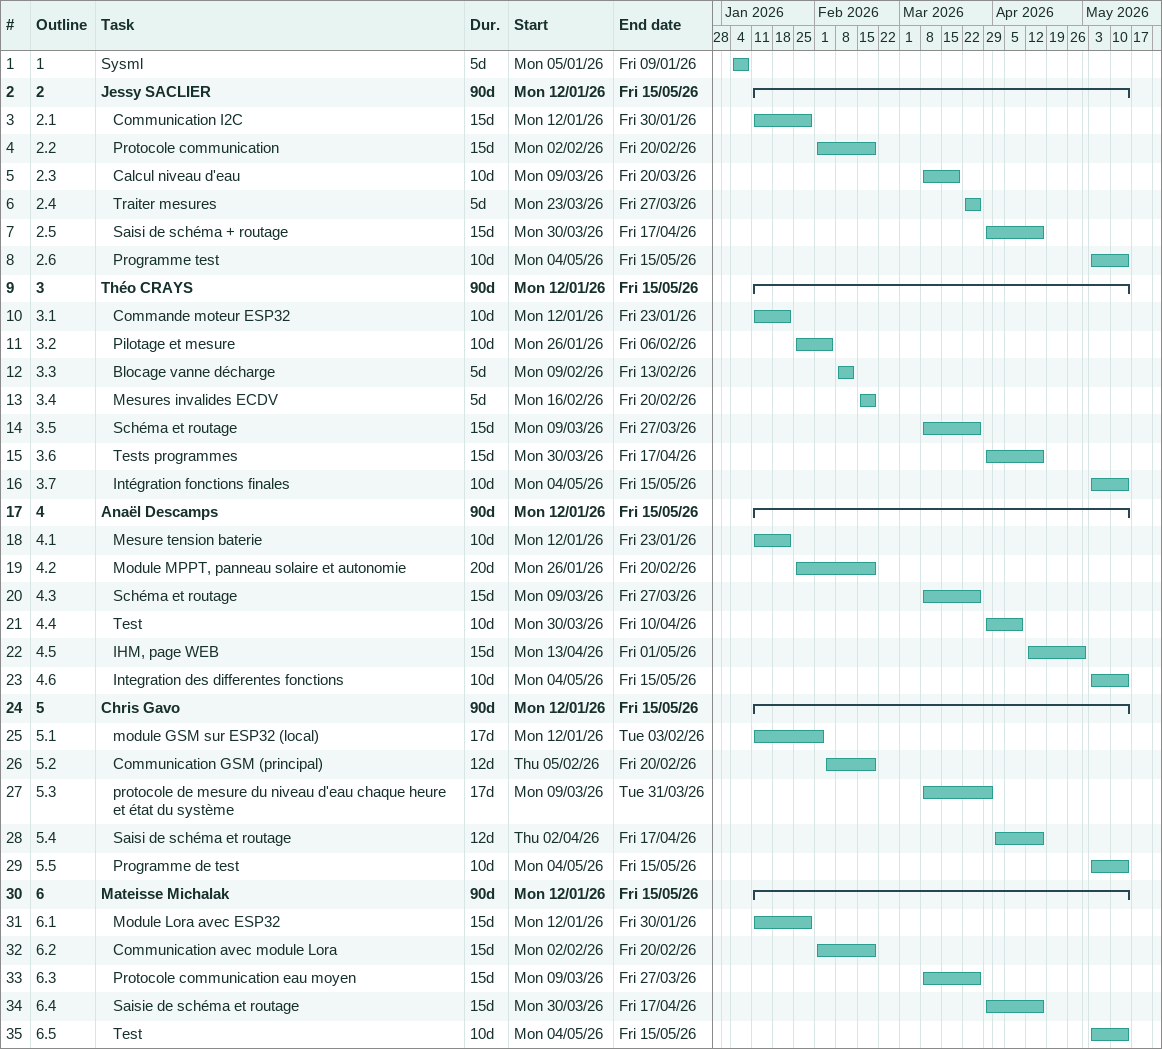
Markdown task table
| ID | WBS | Task | Duration | Start | Finish |
|---|---|---|---|---|---|
| 1 | 1 | Sysml | 5d | 2026-01-05 | 2026-01-09 |
| 2 | 2 | **Jessy SACLIER** | 90d | 2026-01-12 | 2026-05-15 |
| 3 | 2.1 | Communication I2C | 15d | 2026-01-12 | 2026-01-30 |
| 4 | 2.2 | Protocole communication | 15d | 2026-02-02 | 2026-02-20 |
| 5 | 2.3 | Calcul niveau d'eau | 10d | 2026-03-09 | 2026-03-20 |
| 6 | 2.4 | Traiter mesures | 5d | 2026-03-23 | 2026-03-27 |
| 7 | 2.5 | Saisi de schéma + routage | 15d | 2026-03-30 | 2026-04-17 |
| 8 | 2.6 | Programme test | 10d | 2026-05-04 | 2026-05-15 |
| 9 | 3 | **Théo CRAYS** | 90d | 2026-01-12 | 2026-05-15 |
| 10 | 3.1 | Commande moteur ESP32 | 10d | 2026-01-12 | 2026-01-23 |
| 11 | 3.2 | Pilotage et mesure | 10d | 2026-01-26 | 2026-02-06 |
| 12 | 3.3 | Blocage vanne décharge | 5d | 2026-02-09 | 2026-02-13 |
| 13 | 3.4 | Mesures invalides ECDV | 5d | 2026-02-16 | 2026-02-20 |
| 14 | 3.5 | Schéma et routage | 15d | 2026-03-09 | 2026-03-27 |
| 15 | 3.6 | Tests programmes | 15d | 2026-03-30 | 2026-04-17 |
| 16 | 3.7 | Intégration fonctions finales | 10d | 2026-05-04 | 2026-05-15 |
| 17 | 4 | **Anaël Descamps** | 90d | 2026-01-12 | 2026-05-15 |
| 18 | 4.1 | Mesure tension baterie | 10d | 2026-01-12 | 2026-01-23 |
| 19 | 4.2 | Module MPPT, panneau solaire et autonomie | 20d | 2026-01-26 | 2026-02-20 |
| 20 | 4.3 | Schéma et routage | 15d | 2026-03-09 | 2026-03-27 |
| 21 | 4.4 | Test | 10d | 2026-03-30 | 2026-04-10 |
| 22 | 4.5 | IHM, page WEB | 15d | 2026-04-13 | 2026-05-01 |
| 23 | 4.6 | Integration des differentes fonctions | 10d | 2026-05-04 | 2026-05-15 |
| 24 | 5 | **Chris Gavo** | 90d | 2026-01-12 | 2026-05-15 |
| 25 | 5.1 | module GSM sur ESP32 (local) | 17d | 2026-01-12 | 2026-02-03 |
| 26 | 5.2 | Communication GSM (principal) | 12d | 2026-02-05 | 2026-02-20 |
| 27 | 5.3 | protocole de mesure du niveau d'eau chaque heure et état du système | 17d | 2026-03-09 | 2026-03-31 |
| 28 | 5.4 | Saisi de schéma et routage | 12d | 2026-04-02 | 2026-04-17 |
| 29 | 5.5 | Programme de test | 10d | 2026-05-04 | 2026-05-15 |
| 30 | 6 | **Mateisse Michalak** | 90d | 2026-01-12 | 2026-05-15 |
| 31 | 6.1 | Module Lora avec ESP32 | 15d | 2026-01-12 | 2026-01-30 |
| 32 | 6.2 | Communication avec module Lora | 15d | 2026-02-02 | 2026-02-20 |
| 33 | 6.3 | Protocole communication eau moyen | 15d | 2026-03-09 | 2026-03-27 |
| 34 | 6.4 | Saisie de schéma et routage | 15d | 2026-03-30 | 2026-04-17 |
| 35 | 6.5 | Test | 10d | 2026-05-04 | 2026-05-15 |
